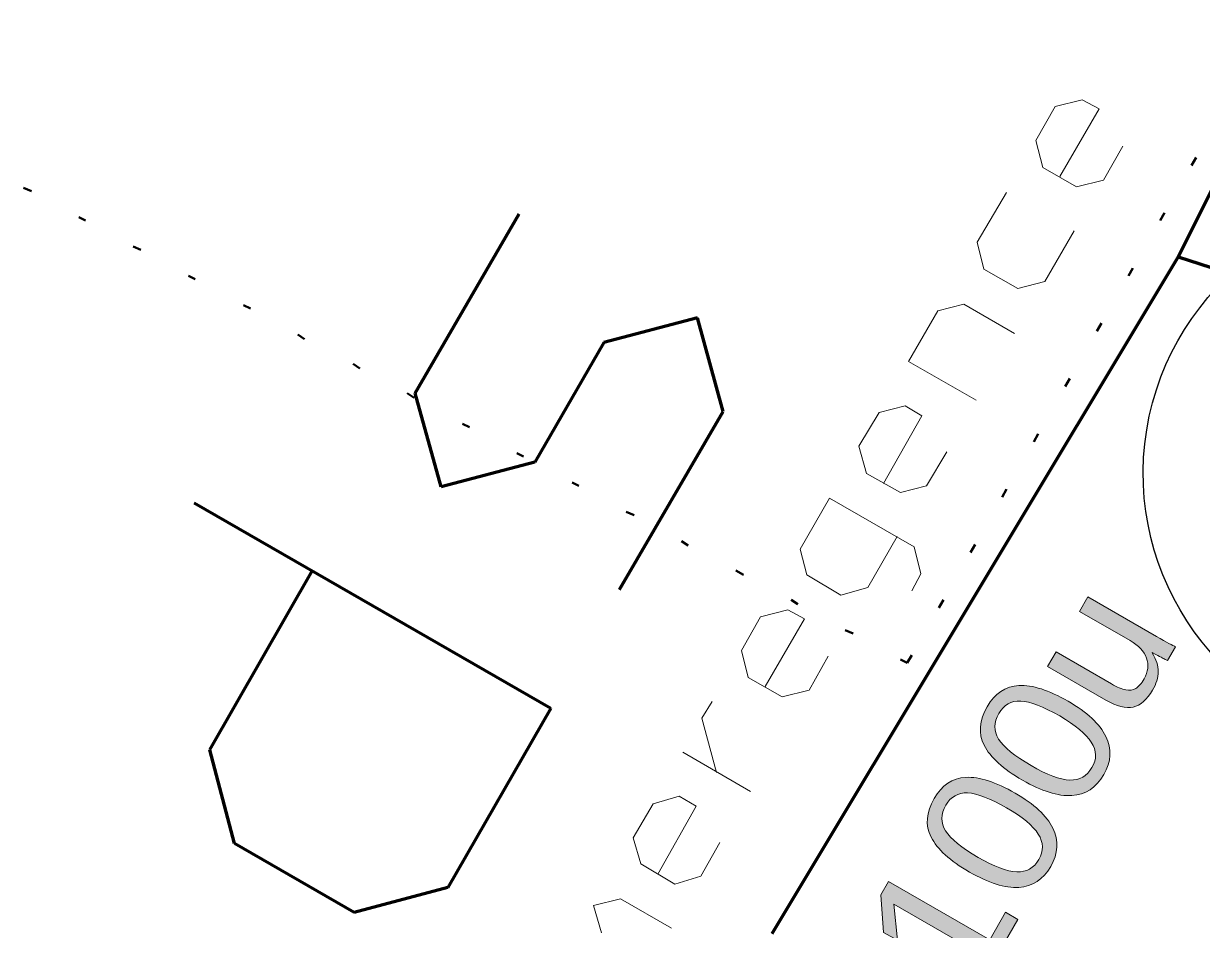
# Model space of a CAD drawing. Header units: millimetres. Extents: x 62.1 to 137.4, y 80.8 to 158.7.
# Drawn here: x 110.64 to 121.53, y 118.91 to 127.28 of the extents above; entities that cross this region are included whole.
import ezdxf

# ---------------------------------------------------------------- set-up
doc = ezdxf.new("R2010")
doc.units = ezdxf.units.MM
doc.header["$MEASUREMENT"] = 0
doc.layers.add('レイヤー 1', color=7, linetype='Continuous', lineweight=0)

# ---------------------------------------------------------------- blocks, each defined once
blk = doc.blocks.new('Block_125')
at = {"layer": 'レイヤー 1'}
h = blk.add_hatch(color=253, dxfattribs=at)
h.dxf.hatch_style = 2
edge = h.paths.add_edge_path()
edge.add_spline(control_points=[(119.449, 118.35), (119.449, 118.35), (119.336, 118.416), (119.336, 118.416), (119.336, 118.416), (119.49, 118.684), (119.49, 118.684), (119.49, 118.684), (118.682, 119.15), (118.682, 119.15), (118.682, 119.15), (118.715, 118.815), (118.715, 118.815), (118.715, 118.815), (118.588, 118.888), (118.588, 118.888), (118.588, 118.888), (118.561, 119.235), (118.561, 119.235), (118.561, 119.235), (118.632, 119.358), (118.632, 119.358), (118.632, 119.358), (119.568, 118.818), (119.568, 118.818), (119.568, 118.818), (119.715, 119.074), (119.715, 119.074), (119.715, 119.074), (119.829, 119.008), (119.829, 119.008), (119.829, 119.008), (119.449, 118.35), (119.449, 118.35)], knot_values=[0, 0, 0, 0, 1, 1, 1, 2, 2, 2, 3, 3, 3, 4, 4, 4, 5, 5, 5, 6, 6, 6, 7, 7, 7, 8, 8, 8, 9, 9, 9, 10, 10, 10, 11, 11, 11, 11], degree=3, periodic=0)
blk.add_open_spline([(119.449, 118.35), (119.449, 118.35), (119.336, 118.416), (119.336, 118.416), (119.336, 118.416), (119.49, 118.684), (119.49, 118.684), (119.49, 118.684), (118.682, 119.15), (118.682, 119.15), (118.682, 119.15), (118.715, 118.815), (118.715, 118.815), (118.715, 118.815), (118.588, 118.888), (118.588, 118.888), (118.588, 118.888), (118.561, 119.235), (118.561, 119.235), (118.561, 119.235), (118.632, 119.358), (118.632, 119.358), (118.632, 119.358), (119.568, 118.818), (119.568, 118.818), (119.568, 118.818), (119.715, 119.074), (119.715, 119.074), (119.715, 119.074), (119.829, 119.008), (119.829, 119.008), (119.829, 119.008), (119.449, 118.35), (119.449, 118.35)], degree=3, knots=[0, 0, 0, 0, 1, 1, 1, 2, 2, 2, 3, 3, 3, 4, 4, 4, 5, 5, 5, 6, 6, 6, 7, 7, 7, 8, 8, 8, 9, 9, 9, 10, 10, 10, 11, 11, 11, 11], dxfattribs=at)
blk = doc.blocks.new('Block_126')
at = {"layer": 'レイヤー 1'}
h = blk.add_hatch(color=253, dxfattribs=at)
h.dxf.hatch_style = 2
edge = h.paths.add_edge_path()
edge.add_spline(control_points=[(119.724, 120.038), (119.572, 120.126), (119.452, 120.172), (119.364, 120.176), (119.276, 120.18), (119.209, 120.142), (119.162, 120.062), (119.115, 119.979), (119.114, 119.901), (119.16, 119.826), (119.207, 119.751), (119.306, 119.67), (119.46, 119.581), (119.609, 119.495), (119.728, 119.45), (119.818, 119.447), (119.908, 119.444), (119.976, 119.481), (120.022, 119.561), (120.068, 119.64), (120.066, 119.718), (120.016, 119.796), (119.968, 119.873), (119.87, 119.954), (119.724, 120.038)], knot_values=[0, 0, 0, 0, 1, 1, 1, 2, 2, 2, 3, 3, 3, 4, 4, 4, 5, 5, 5, 6, 6, 6, 7, 7, 7, 8, 8, 8, 8], degree=3, periodic=0)
edge = h.paths.add_edge_path()
edge.add_spline(control_points=[(119.803, 120.175), (119.978, 120.073), (120.094, 119.965), (120.151, 119.85), (120.207, 119.735), (120.201, 119.617), (120.131, 119.496), (120.062, 119.376), (119.963, 119.312), (119.836, 119.304), (119.709, 119.296), (119.558, 119.344), (119.382, 119.445), (119.201, 119.549), (119.083, 119.657), (119.027, 119.768), (118.971, 119.878), (118.98, 119.997), (119.054, 120.124), (119.125, 120.248), (119.223, 120.313), (119.348, 120.32), (119.473, 120.326), (119.624, 120.278), (119.803, 120.175)], knot_values=[0, 0, 0, 0, 1, 1, 1, 2, 2, 2, 3, 3, 3, 4, 4, 4, 5, 5, 5, 6, 6, 6, 7, 7, 7, 8, 8, 8, 8], degree=3, periodic=0)
for points in [[(119.803, 120.175), (119.978, 120.073), (120.094, 119.965), (120.151, 119.85), (120.207, 119.735), (120.201, 119.617), (120.131, 119.496), (120.062, 119.376), (119.963, 119.312), (119.836, 119.304), (119.709, 119.296), (119.558, 119.344), (119.382, 119.445), (119.201, 119.549), (119.083, 119.657), (119.027, 119.768), (118.971, 119.878), (118.98, 119.997), (119.054, 120.124), (119.125, 120.248), (119.223, 120.313), (119.348, 120.32), (119.473, 120.326), (119.624, 120.278), (119.803, 120.175)], [(119.724, 120.038), (119.572, 120.126), (119.452, 120.172), (119.364, 120.176), (119.276, 120.18), (119.209, 120.142), (119.162, 120.062), (119.115, 119.979), (119.114, 119.901), (119.16, 119.826), (119.207, 119.751), (119.306, 119.67), (119.46, 119.581), (119.609, 119.495), (119.728, 119.45), (119.818, 119.447), (119.908, 119.444), (119.976, 119.481), (120.022, 119.561), (120.068, 119.64), (120.066, 119.718), (120.016, 119.796), (119.968, 119.873), (119.87, 119.954), (119.724, 120.038)]]:
    blk.add_open_spline(points, degree=3, knots=[0, 0, 0, 0, 1, 1, 1, 2, 2, 2, 3, 3, 3, 4, 4, 4, 5, 5, 5, 6, 6, 6, 7, 7, 7, 8, 8, 8, 8], dxfattribs=at)
blk = doc.blocks.new('Block_127')
at = {"layer": 'レイヤー 1'}
h = blk.add_hatch(color=253, dxfattribs=at)
h.dxf.hatch_style = 2
edge = h.paths.add_edge_path()
edge.add_spline(control_points=[(120.214, 120.887), (120.062, 120.974), (119.942, 121.02), (119.854, 121.024), (119.766, 121.029), (119.698, 120.99), (119.652, 120.91), (119.604, 120.827), (119.604, 120.749), (119.65, 120.674), (119.696, 120.6), (119.796, 120.518), (119.95, 120.429), (120.098, 120.343), (120.218, 120.299), (120.308, 120.295), (120.398, 120.292), (120.466, 120.33), (120.512, 120.41), (120.558, 120.488), (120.556, 120.567), (120.506, 120.644), (120.457, 120.722), (120.36, 120.802), (120.214, 120.887)], knot_values=[0, 0, 0, 0, 1, 1, 1, 2, 2, 2, 3, 3, 3, 4, 4, 4, 5, 5, 5, 6, 6, 6, 7, 7, 7, 8, 8, 8, 8], degree=3, periodic=0)
edge = h.paths.add_edge_path()
edge.add_spline(control_points=[(120.292, 121.023), (120.467, 120.922), (120.584, 120.814), (120.64, 120.698), (120.697, 120.583), (120.691, 120.465), (120.621, 120.345), (120.551, 120.224), (120.453, 120.16), (120.326, 120.152), (120.199, 120.145), (120.048, 120.192), (119.871, 120.294), (119.691, 120.398), (119.573, 120.505), (119.517, 120.616), (119.461, 120.726), (119.47, 120.846), (119.543, 120.973), (119.615, 121.096), (119.713, 121.161), (119.838, 121.168), (119.962, 121.174), (120.114, 121.126), (120.292, 121.023)], knot_values=[0, 0, 0, 0, 1, 1, 1, 2, 2, 2, 3, 3, 3, 4, 4, 4, 5, 5, 5, 6, 6, 6, 7, 7, 7, 8, 8, 8, 8], degree=3, periodic=0)
for points in [[(120.292, 121.023), (120.467, 120.922), (120.584, 120.814), (120.64, 120.698), (120.697, 120.583), (120.691, 120.465), (120.621, 120.345), (120.551, 120.224), (120.453, 120.16), (120.326, 120.152), (120.199, 120.145), (120.048, 120.192), (119.871, 120.294), (119.691, 120.398), (119.573, 120.505), (119.517, 120.616), (119.461, 120.726), (119.47, 120.846), (119.543, 120.973), (119.615, 121.096), (119.713, 121.161), (119.838, 121.168), (119.962, 121.174), (120.114, 121.126), (120.292, 121.023)], [(120.214, 120.887), (120.062, 120.974), (119.942, 121.02), (119.854, 121.024), (119.766, 121.029), (119.698, 120.99), (119.652, 120.91), (119.604, 120.827), (119.604, 120.749), (119.65, 120.674), (119.696, 120.6), (119.796, 120.518), (119.95, 120.429), (120.098, 120.343), (120.218, 120.299), (120.308, 120.295), (120.398, 120.292), (120.466, 120.33), (120.512, 120.41), (120.558, 120.488), (120.556, 120.567), (120.506, 120.644), (120.457, 120.722), (120.36, 120.802), (120.214, 120.887)]]:
    blk.add_open_spline(points, degree=3, knots=[0, 0, 0, 0, 1, 1, 1, 2, 2, 2, 3, 3, 3, 4, 4, 4, 5, 5, 5, 6, 6, 6, 7, 7, 7, 8, 8, 8, 8], dxfattribs=at)
blk = doc.blocks.new('Block_128')
at = {"layer": 'レイヤー 1'}
h = blk.add_hatch(color=253, dxfattribs=at)
h.dxf.hatch_style = 2
edge = h.paths.add_edge_path()
edge.add_spline(control_points=[(120.181, 121.479), (120.181, 121.479), (120.692, 121.184), (120.692, 121.184), (120.745, 121.153), (120.789, 121.134), (120.825, 121.128), (120.86, 121.121), (120.891, 121.126), (120.917, 121.141), (120.943, 121.157), (120.969, 121.186), (120.994, 121.23), (121.031, 121.295), (121.039, 121.359), (121.016, 121.422), (120.994, 121.484), (120.943, 121.538), (120.865, 121.584), (120.865, 121.584), (120.397, 121.853), (120.397, 121.853), (120.397, 121.853), (120.474, 121.987), (120.474, 121.987), (120.474, 121.987), (121.109, 121.622), (121.109, 121.622), (121.202, 121.567), (121.261, 121.536), (121.283, 121.526), (121.283, 121.526), (121.21, 121.4), (121.21, 121.4), (121.207, 121.401), (121.2, 121.404), (121.189, 121.41), (121.178, 121.416), (121.165, 121.422), (121.15, 121.43), (121.136, 121.437), (121.109, 121.452), (121.069, 121.473), (121.069, 121.473), (121.068, 121.471), (121.068, 121.471), (121.105, 121.408), (121.124, 121.35), (121.124, 121.296), (121.124, 121.243), (121.106, 121.185), (121.072, 121.125), (121.021, 121.037), (120.961, 120.985), (120.894, 120.969), (120.826, 120.954), (120.742, 120.975), (120.64, 121.034), (120.64, 121.034), (120.103, 121.344), (120.103, 121.344), (120.103, 121.344), (120.181, 121.479), (120.181, 121.479)], knot_values=[0, 0, 0, 0, 1, 1, 1, 2, 2, 2, 3, 3, 3, 4, 4, 4, 5, 5, 5, 6, 6, 6, 7, 7, 7, 8, 8, 8, 9, 9, 9, 10, 10, 10, 11, 11, 11, 12, 12, 12, 13, 13, 13, 14, 14, 14, 15, 15, 15, 16, 16, 16, 17, 17, 17, 18, 18, 18, 19, 19, 19, 20, 20, 20, 21, 21, 21, 21], degree=3, periodic=0)
blk.add_open_spline([(120.181, 121.479), (120.181, 121.479), (120.692, 121.184), (120.692, 121.184), (120.745, 121.153), (120.789, 121.134), (120.825, 121.128), (120.86, 121.121), (120.891, 121.126), (120.917, 121.141), (120.943, 121.157), (120.969, 121.186), (120.994, 121.23), (121.031, 121.295), (121.039, 121.359), (121.016, 121.422), (120.994, 121.484), (120.943, 121.538), (120.865, 121.584), (120.865, 121.584), (120.397, 121.853), (120.397, 121.853), (120.397, 121.853), (120.474, 121.987), (120.474, 121.987), (120.474, 121.987), (121.109, 121.622), (121.109, 121.622), (121.202, 121.567), (121.261, 121.536), (121.283, 121.526), (121.283, 121.526), (121.21, 121.4), (121.21, 121.4), (121.207, 121.401), (121.2, 121.404), (121.189, 121.41), (121.178, 121.416), (121.165, 121.422), (121.15, 121.43), (121.136, 121.437), (121.109, 121.452), (121.069, 121.473), (121.069, 121.473), (121.068, 121.471), (121.068, 121.471), (121.105, 121.408), (121.124, 121.35), (121.124, 121.296), (121.124, 121.243), (121.106, 121.185), (121.072, 121.125), (121.021, 121.037), (120.961, 120.985), (120.894, 120.969), (120.826, 120.954), (120.742, 120.975), (120.64, 121.034), (120.64, 121.034), (120.103, 121.344), (120.103, 121.344), (120.103, 121.344), (120.181, 121.479), (120.181, 121.479)], degree=3, knots=[0, 0, 0, 0, 1, 1, 1, 2, 2, 2, 3, 3, 3, 4, 4, 4, 5, 5, 5, 6, 6, 6, 7, 7, 7, 8, 8, 8, 9, 9, 9, 10, 10, 10, 11, 11, 11, 12, 12, 12, 13, 13, 13, 14, 14, 14, 15, 15, 15, 16, 16, 16, 17, 17, 17, 18, 18, 18, 19, 19, 19, 20, 20, 20, 21, 21, 21, 21], dxfattribs=at)

msp = doc.modelspace()

# ---------------------------------------------------------------- linework, layer by layer
at = {"layer": 'レイヤー 1', "color": 140, "lineweight": 211}
for p, q in [((123.81, 130.133), (121.308, 125.129)), ((121.308, 125.129), (117.556, 118.875)), ((121.308, 125.129), (124.112, 124.212))]:
    msp.add_line(p, q, dxfattribs=at)
at = {"layer": 'レイヤー 1', "color": 253, "lineweight": 20}
for p, q in [((120.172, 126.516), (120.422, 126.578)), ((120.422, 126.578), (120.579, 126.495)), ((119.995, 126.203), (120.172, 126.516)), ((120.579, 126.495), (120.214, 125.869)), ((120.057, 125.953), (119.995, 126.203)), ((120.798, 126.151), (120.62, 125.838)), ((120.37, 125.775), (120.057, 125.953)), ((120.62, 125.838), (120.37, 125.775)), ((119.724, 125.723), (119.453, 125.265)), ((120.078, 124.9), (120.349, 125.369)), ((119.453, 125.265), (119.515, 125.014)), ((119.515, 125.014), (119.828, 124.837)), ((119.828, 124.837), (120.078, 124.9)), ((119.088, 124.629), (119.328, 124.691)), ((119.328, 124.691), (119.797, 124.42)), ((118.817, 124.16), (119.088, 124.629)), ((119.442, 123.805), (118.817, 124.16)), ((118.358, 123.378), (118.546, 123.691)), ((118.546, 123.691), (118.786, 123.753)), ((118.786, 123.753), (118.942, 123.659)), ((118.942, 123.659), (118.588, 123.034)), ((118.431, 123.128), (118.358, 123.378)), ((119.171, 123.326), (118.984, 123.013)), ((118.744, 122.951), (118.431, 123.128)), ((118.984, 123.013), (118.744, 122.951)), ((118.087, 122.898), (117.816, 122.429)), ((118.869, 122.45), (118.087, 122.898)), ((118.442, 122.075), (118.713, 122.544)), ((117.816, 122.429), (117.879, 122.19)), ((118.932, 122.2), (118.869, 122.45)), ((117.879, 122.19), (118.192, 122.002)), ((118.848, 122.044), (118.932, 122.2)), ((118.192, 122.002), (118.442, 122.075)), ((117.451, 121.804), (117.702, 121.866)), ((117.702, 121.866), (117.858, 121.783)), ((117.274, 121.491), (117.451, 121.804)), ((117.858, 121.783), (117.493, 121.158)), ((117.337, 121.241), (117.274, 121.491)), ((118.077, 121.439), (117.9, 121.126)), ((117.65, 121.064), (117.337, 121.241)), ((117.9, 121.126), (117.65, 121.064)), ((116.909, 120.866), (117.003, 121.022)), ((117.045, 120.365), (116.909, 120.866)), ((117.358, 120.188), (116.732, 120.553)), ((116.461, 120.074), (116.701, 120.147)), ((116.701, 120.147), (116.857, 120.053)), ((116.274, 119.761), (116.461, 120.074)), ((116.857, 120.053), (116.503, 119.427)), ((116.347, 119.521), (116.274, 119.761)), ((117.076, 119.719), (116.899, 119.406)), ((116.659, 119.333), (116.347, 119.521)), ((116.899, 119.406), (116.659, 119.333)), ((115.909, 119.135), (116.159, 119.198)), ((115.982, 118.885), (115.909, 119.135)), ((116.159, 119.198), (116.628, 118.927))]:
    msp.add_line(p, q, dxfattribs=at)
at = {"layer": 'レイヤー 1', "color": 140, "lineweight": 50}
for p, q in [((121.433, 125.973), (121.475, 126.046)), ((110.645, 125.765), (110.718, 125.734)), ((111.155, 125.494), (111.218, 125.463)), ((121.142, 125.463), (121.183, 125.536)), ((111.656, 125.223), (111.729, 125.192)), ((120.85, 124.952), (120.891, 125.025)), ((112.167, 124.952), (112.229, 124.921)), ((112.677, 124.681), (112.74, 124.65)), ((120.558, 124.441), (120.6, 124.514)), ((113.178, 124.41), (113.24, 124.368)), ((113.688, 124.139), (113.751, 124.097)), ((120.266, 123.93), (120.308, 124.003)), ((114.189, 123.868), (114.251, 123.826)), ((114.7, 123.586), (114.762, 123.555)), ((119.974, 123.42), (120.016, 123.493)), ((115.2, 123.315), (115.262, 123.284)), ((115.711, 123.044), (115.773, 123.013)), ((119.682, 122.909), (119.724, 122.982)), ((116.211, 122.773), (116.284, 122.742)), ((116.722, 122.502), (116.784, 122.461)), ((119.39, 122.398), (119.432, 122.471)), ((117.222, 122.231), (117.295, 122.19)), ((117.733, 121.96), (117.795, 121.919)), ((119.098, 121.887), (119.14, 121.96)), ((118.233, 121.679), (118.306, 121.648)), ((118.744, 121.408), (118.807, 121.377)), ((118.807, 121.377), (118.848, 121.449))]:
    msp.add_line(p, q, dxfattribs=at)
at = {"layer": 'レイヤー 1', "color": 253, "lineweight": 70}
for p, q in [((114.262, 123.868), (115.221, 125.525)), ((116.868, 124.566), (116.003, 124.337)), ((117.107, 123.701), (116.868, 124.566)), ((116.003, 124.337), (115.367, 123.232)), ((114.502, 123.003), (114.262, 123.868)), ((116.148, 122.054), (117.107, 123.701)), ((115.367, 123.232), (114.502, 123.003)), ((112.219, 122.857), (115.513, 120.96)), ((112.365, 120.574), (113.313, 122.231)), ((115.513, 120.96), (114.564, 119.302)), ((112.594, 119.709), (112.365, 120.574)), ((113.699, 119.073), (112.594, 119.709)), ((114.564, 119.302), (113.699, 119.073))]:
    msp.add_line(p, q, dxfattribs=at)
at = {"layer": 'レイヤー 1', "color": 253, "lineweight": 30}
msp.add_ellipse((123.487, 123.128), major_axis=(0.401, 2.469), ratio=0.999998, dxfattribs=at)

# ---------------------------------------------------------------- block references
at = {"layer": 'レイヤー 1'}
for name in ['Block_128', 'Block_127', 'Block_126', 'Block_125']:
    msp.add_blockref(name, (0, 0), dxfattribs=at)

doc.saveas('drawing.dxf')
